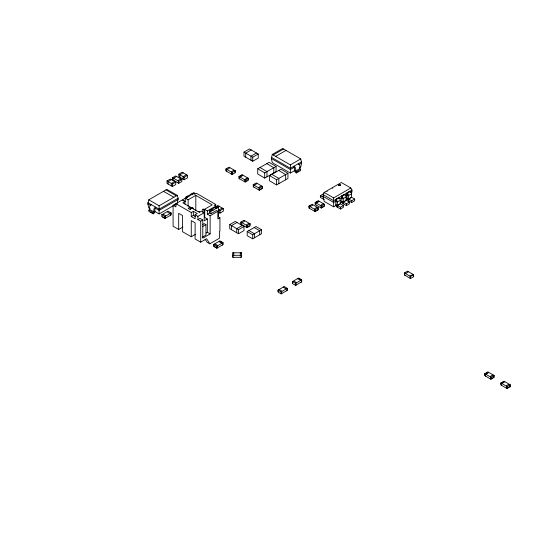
<?xml version="1.0" encoding="UTF-8"?>
<svg xmlns="http://www.w3.org/2000/svg" width="537" height="537" viewBox="0 0 537 537"><rect width="100%" height="100%" fill="white"/><g stroke="black" fill="none" stroke-linecap="round" stroke-linejoin="round"><path stroke-width="0.81" d="M323.449 196.032L323.435 197.394M293.914 167.484L293.914 166.262L294.451 166.584A2 1.155 60 0 1 295.665 168.692L295.679 171.196L296.377 171.753L300.613 169.309L300.613 170.531L296.377 172.974L295.853 172.679A1.759 1.02 60 0 1 294.618 170.336L294.605 168.182L293.914 167.484L290.383 169.517L271.339 158.522L272.279 154.448L282.623 148.474L300.727 158.925L301.673 163L300.727 167.074L299.351 167.873M298.149 163.819L298.686 164.141A2 1.155 60 0 1 299.901 166.248L299.908 168.752L300.613 169.309M205.027 239.039L206.993 242.194L209.792 243.811L219.405 238.26L219.405 231.4L219.928 231.091L219.928 217.774L218.532 216.968L218.532 208.893L218.183 208.692L218.532 206.879L216.344 208.531L214.686 207.483L211.363 209.799L209.443 210.511L209.443 212.927L207.342 214.142L207.342 210.913L215.733 206.067L214.337 205.262L215.733 204.456L215.733 206.967M216.082 208.289L212.672 210.645L211.014 209.598M337.229 207.161L337.317 201.764A2.262 1.309 60 0 0 336.182 199.804L335.706 199.462L335.88 205.04A2.262 1.309 60 0 0 337.014 207L340.431 209.034L343.391 207.322L343.391 205.543L340.337 203.731L337.37 205.423L335.853 204.778M343.156 203.738L343.358 202.1L346.291 200.361L349.325 202.12L349.325 203.906L346.358 205.617L342.942 203.577A2.262 1.309 60 0 1 341.807 201.617L341.894 196.22L344.861 194.508M348.493 200.657L348.694 199.019L351.654 197.307L354.662 199.039L354.662 200.825L351.695 202.536L348.278 200.496A2.262 1.309 60 0 1 347.144 198.536L346.976 192.964L347.446 193.3A2.262 1.309 60 0 1 348.58 195.26L348.694 199.019L351.695 200.751L354.662 199.039M150.159 208.765L148.776 207.967L147.829 203.892L148.776 199.824L166.879 189.373L177.223 195.34L178.17 198.193L177.223 203.489L159.12 213.941L154.294 211.155M351.507 194.005L352.01 190.051L350.829 187.997L341.337 182.52L324.147 192.447L322.959 194.501L324.147 201.348L333.631 206.826L336.498 205.168M190.273 209.061L190.742 207.987L191.79 207.383L192.837 207.987L193.307 209.061M167.041 180.949L170.39 179.016L175.753 182.11L175.753 184.587L172.404 186.52L167.041 183.426L167.041 180.949L172.404 184.043L175.753 182.11M172.619 177.713L175.7 175.935L181.868 179.492L181.868 181.493L178.787 183.271L172.619 179.714L172.619 177.713L178.787 181.271L181.868 179.492M178.834 174.163L182.184 172.229L187.541 175.324L187.541 177.801L184.191 179.734L178.834 176.639L178.834 174.163L184.191 177.257L187.541 175.324M171.464 179.633L168.115 181.566L168.115 184.043M183.251 172.847L179.902 174.78L179.902 177.257M174.679 181.493L171.33 183.426L171.33 185.903M186.467 174.706L183.117 176.639L183.117 179.116M151.36 204.711L150.823 205.033A2 1.155 -60 0 0 149.608 207.141L149.595 209.645L148.897 210.209L148.897 211.43L153.132 213.874L153.649 213.572A1.759 1.02 -60 0 0 154.884 211.229L154.898 209.081L155.596 208.376L159.12 210.41L178.17 199.415M243.966 152.112L249.457 148.944L258.243 154.018L258.243 158.073L252.752 161.248L243.966 156.173L243.966 152.112L252.752 157.187L258.243 154.018M251.215 149.957L245.724 153.132L245.724 157.187M148.776 199.824L159.12 205.792L177.223 195.34M225.97 168.947L229.051 167.168L235.219 170.726L235.219 172.726L232.132 174.512L225.97 170.947L225.97 168.947L232.132 172.505L235.219 170.726M151.011 212.652L151.535 212.35M148.897 210.209L153.132 212.652L153.83 212.088L153.837 209.584A2 1.155 -60 0 1 155.052 207.477L155.596 207.154L155.596 208.376M178.17 198.193L159.12 209.188L147.829 202.671M256.485 153.005L250.994 156.173L250.994 160.234M186.024 198.603L186.024 196.985L187.594 196.079L188.99 196.884M192.662 194.77L191.266 193.958L187.943 196.28L187.594 196.079M182.875 227.057L178.68 229.48L173.089 226.252L173.089 205.262L175.183 204.053L176.586 204.859M173.089 205.262L175.881 206.879L175.881 203.644L182.177 200.012L184.97 201.63L184.97 204.053M215.733 204.456L196.508 193.354L195.112 194.159L193.709 193.354L182.526 199.811L185.319 201.429L185.319 198.2L188.118 199.811L195.81 195.374L212.236 204.859L204.55 209.296L204.55 217.371L207.342 218.982L207.342 232.306L210.142 233.917L210.142 215.753L217.834 211.316L217.834 218.982L219.928 217.774M161.818 214.719L167.987 211.162L171.068 212.941L171.068 214.941L164.906 218.505L161.818 216.72L161.818 214.719L164.906 216.498L171.068 212.941M162.013 214.834C162.617 213.444 166.987 215.961 165.094 216.612L165.094 218.17L165.678 218.056M167.792 211.491C165.906 211.544 170.269 214.068 170.88 213.276L170.88 214.834L170.296 215.384M184.97 201.63L182.875 202.838L190.219 207.081L190.219 209.497M273.199 154.978L283.543 149.004M239.012 176.478L242.093 174.7L248.262 178.257L248.262 180.257L245.181 182.043L239.012 178.479L239.012 176.478L245.181 180.036L248.262 178.257M239.824 176.458L242.288 175.028C244.174 175.082 239.811 177.606 239.207 176.814L239.207 178.371L239.784 178.922M275.649 156.388L285.993 150.42M190.219 207.081L188.118 208.289L189.863 209.296L191.964 208.088L199.308 212.323L201.402 211.115L204.201 212.726L197.905 216.364L195.112 214.746L195.112 218.781L191.266 216.565L191.266 212.524L175.881 203.644M192.837 207.987L191.79 208.591L190.742 207.987M191.266 212.524L193.36 211.316L197.207 213.538L195.112 214.746M244.409 181.593L246.832 180.64M202.798 212.39L202.798 209.296L203.322 208.994L204.725 209.799L204.725 217.539M191.266 216.565L193.36 215.35L195.287 216.465M202.798 209.296L204.201 210.108L204.725 209.799M253.242 184.694L256.324 182.916L262.492 186.473L262.492 188.474L259.405 190.252L253.242 186.695L253.242 184.694L259.405 188.252L262.492 186.473M215.297 207.154L217.975 205.611L223.338 208.705L223.338 211.182L219.989 213.115L218.915 212.498L218.915 210.021L222.264 208.088M272.279 154.448L290.383 164.899L300.727 158.925M217.707 207L219.049 206.228M209.443 210.511L210.84 211.316L212.41 210.41M197.905 216.364L197.905 219.593L200.006 218.378L202.798 219.995L202.798 238.16L210.142 233.917M209.443 212.927L210.84 213.739L216.431 210.511L217.834 211.316M301.673 161.778L290.383 168.296L271.339 157.301M197.905 219.593L200.704 221.204L202.798 219.995M298.854 164.631L301.673 163M218.915 210.021L219.989 210.638L223.338 208.705M207.342 218.982L204.201 220.801L204.201 210.108M259.834 189.568L262.298 188.138M271.339 158.522L272.279 162.597L290.383 173.048L295.209 170.263M202.798 224.432L204.201 223.627L205.946 224.634L205.946 235.132L202.449 237.146M295.679 170.981L299.908 168.537M202.449 226.654L205.946 224.634M178.68 229.48L178.68 213.337L182.526 215.552L182.526 231.702L191.266 236.743L195.461 234.327M206.087 233.031L207.342 232.306M229.722 224.62L235.213 221.445L243.999 226.52L243.999 230.581L238.509 233.749L229.722 228.675L229.722 224.62L238.509 229.688L243.999 226.52M191.266 236.743L191.266 220.6L195.112 222.821L195.112 238.965L200.704 242.194L206.644 238.764L209.792 243.811M236.971 222.459L231.481 225.634L231.481 229.688M240.905 222.07L243.986 220.291L250.155 223.848L250.155 225.855L247.074 227.634L240.905 224.077L240.905 222.07L247.074 225.634L250.155 223.848M242.247 225.506L236.75 228.675L236.75 232.736M213.746 244.429L219.908 240.871L222.996 242.65L222.996 244.65L216.827 248.215L213.746 246.436L213.746 244.429L216.827 246.208L222.996 242.65M219.72 241.207C217.827 241.261 222.197 243.778 222.801 242.986L222.801 244.543L222.224 245.1M248.114 226.587L249.343 225.876M247.188 231.595L255.974 226.527L261.465 229.695L261.465 233.756L252.679 238.824L247.188 235.656L247.188 231.595L252.679 234.77L261.465 229.695M324.173 199.408A2.262 1.309 60 0 1 323.791 199.368L320.374 197.455L320.374 195.676L323.341 193.964M309.003 206.074L312.084 204.295L318.253 207.853L318.253 209.86L315.172 211.638L309.003 208.081L309.003 206.074L315.172 209.638L318.253 207.853M315.185 202.503L318.273 200.724L324.435 204.282L324.435 206.289L321.354 208.067L315.185 204.51L315.185 202.503L321.354 206.067L324.435 204.282M309.775 208.524L309.198 207.967L309.198 206.409L310.433 205.698M315.957 204.953L315.38 204.396L315.38 202.838L317.844 201.415M324.147 192.447L333.631 197.925L350.829 187.997M316.83 210.236L318.058 209.524M320.582 207.624L323.63 206.309M352.01 190.051L333.631 200.663L322.959 194.501M335.766 199.502L338.733 197.791L339.149 198.093A2.262 1.309 60 0 1 340.277 200.053L340.33 203.711M341.693 197.858L341.639 196.039L344.66 194.367L345.076 194.669A2.262 1.309 60 0 1 346.204 196.629L346.291 200.361M351.654 197.307L351.54 193.548A2.262 1.309 60 0 0 350.413 191.588L349.996 191.286L347.03 192.998L347.03 194.777L347.231 193.139L350.198 191.427M338.934 197.931L335.967 199.643L335.706 201.247M335.753 201.221L333.631 202.442L322.959 196.28M339.995 198.771L342.116 197.542M344.942 195.911L347.063 194.689M350.601 192.649L352.01 191.83M340.304 200.314L337.343 202.026L335.826 201.382M346.237 196.891L343.271 198.603L341.754 197.958M351.574 193.81L348.607 195.522L347.09 194.877M340.082 203.1L342.23 201.858M345.815 199.791L347.963 198.549M346.264 200.288L343.297 201.999L341.78 201.355M351.594 197.207L348.634 198.918L347.117 198.274M337.431 207.302L337.431 205.523L340.391 203.812M337.397 205.496L340.431 207.255L343.391 205.543M341.693 196.079L342.109 196.381A2.262 1.309 60 0 1 343.244 198.341L343.338 202.087L346.358 203.832L349.325 202.12M292.477 281.589L298.646 278.032L301.727 279.811L301.727 281.811L295.565 285.375L292.477 283.596L292.477 281.589L295.565 283.368L301.727 279.811M278.052 290.108L284.214 286.55L287.302 288.329L287.302 290.329L281.133 293.893L278.052 292.108L278.052 290.108L281.133 291.886L287.302 288.329M298.451 278.367C296.565 278.421 300.928 280.938 301.532 280.146L301.532 281.703L300.955 282.261M284.026 286.886C282.133 286.933 286.503 289.456 287.107 288.664L287.107 290.222L286.53 290.779M404.421 272.957L407.502 271.178L413.671 274.736L413.671 276.743L410.583 278.522L404.421 274.957L404.421 272.957L410.583 276.515L413.671 274.736M484.817 373.665L487.898 371.886L494.06 375.444L494.06 377.451L490.979 379.229L484.817 375.665L484.817 373.665L490.979 377.222L494.06 375.444M485.623 373.645L488.086 372.222C489.979 372.269 485.609 374.792 485.005 374L485.005 375.558L485.582 376.115M491.402 378.538L493.872 377.115L493.872 375.558C493.261 374.168 488.898 376.692 490.784 377.336L490.784 378.894L490.207 378.78M500.9 382.962L503.981 381.183L510.15 384.74L510.15 386.741L507.069 388.526L500.9 384.962L500.9 382.962L507.069 386.519L510.15 384.74M501.672 385.412L501.095 384.854L501.095 383.297L503.558 381.874M506.874 388.191L509.955 386.412L509.955 384.854C509.351 383.465 504.988 385.982 506.874 386.633L506.874 388.191L506.297 388.076M257.726 168.779L269.104 162.342L276.078 166.443L276.078 171.652L264.701 178.089L257.726 173.981L257.726 168.779L264.701 172.88L264.701 178.089M264.701 172.88L276.078 166.443M269.587 175.626L280.965 169.189L287.933 173.29L287.933 178.492L276.555 184.929L269.587 180.828L269.587 175.626L276.555 179.727L276.555 184.929M276.555 179.727L287.933 173.29M232.944 253.008L233.756 253.008M240.301 253.008L241.113 253.008M232.669 255.303L241.388 255.303M320.374 195.676L323.408 197.421L323.576 199.274M323.375 197.408L323.375 199.193M297.968 171.457L298.491 171.753M318.461 201.06C320.347 201.113 315.984 203.63 315.38 202.838M312.279 204.631C314.165 204.684 309.802 207.201 309.198 206.409M318.058 207.967C317.454 206.577 313.091 209.101 314.977 209.745L314.977 211.303L314.4 211.195M229.245 167.504C231.132 167.551 226.768 170.075 226.164 169.283L226.164 170.84L226.742 171.397M262.298 186.581C261.694 185.198 257.324 187.715 259.217 188.366L259.217 189.923L258.639 189.809M407.697 271.514C409.583 271.568 405.22 274.085 404.616 273.293L404.616 274.85L405.193 275.407M181.674 179.606C181.07 178.217 176.707 180.734 178.593 181.385L178.593 182.942L178.016 182.828M244.181 220.626C246.067 220.68 241.704 223.197 241.1 222.405L241.1 223.963L241.677 224.52M249.96 223.963C249.356 222.573 244.993 225.097 246.879 225.741L246.879 227.299L246.302 227.191M217.129 206.067L218.532 206.879M254.216 227.54L259.707 230.709L259.707 234.77M216.78 207.886C215.834 205.846 215.283 208.161 214.686 207.483M248.94 230.581L254.437 233.756L254.437 237.81M211.712 209.195L213.115 210.007M186.024 196.985L187.42 197.797M204.55 209.296L207.342 210.913M509.378 386.298L510.15 386.741M501.095 383.297L501.672 383.626L504.753 381.847M165.967 189.897L176.311 195.871M207.342 214.142L210.142 215.753M198.777 211.417L199.831 212.021M163.517 191.313L173.86 197.287M299.069 278.723L301.532 280.146M220.331 241.563L222.184 242.63M147.829 203.892L150.655 205.523M216.404 247.523L213.934 246.1L213.934 244.543C214.545 243.154 218.908 245.678 217.022 246.322L217.022 247.879L217.599 247.772M162.63 216.747L163.866 217.458M149.595 209.43L153.83 211.873M278.69 170.471L285.657 174.579L285.657 179.781M266.829 163.631L273.803 167.732L273.803 172.934M271.863 174.337L278.831 178.445L278.831 183.647M260.002 167.49L266.976 171.598L266.976 176.801M343.338 202.087L343.358 203.879M191.266 193.958L191.615 194.159L193.709 192.548L195.112 193.354L193.709 194.159L193.709 193.354M507.069 386.519L507.069 388.526M490.979 377.222L490.979 379.229M413.477 274.85L413.477 276.407M412.899 274.514L409.818 276.072L410.396 276.629L410.396 278.186L409.818 278.079M410.583 276.515L410.583 278.522M351.695 200.751L351.695 202.536M348.694 199.019L348.694 200.798M346.358 203.832L346.358 205.617M340.431 207.255L340.431 209.034M333.631 197.925L333.631 206.826M324.241 205.953L324.241 204.396C323.636 203.006 319.273 205.53 321.16 206.174L321.16 207.732M321.354 206.067L321.354 208.067M315.172 209.638L315.172 211.638M296.377 171.753L296.377 172.974M296.33 284.925L295.753 285.04L295.753 283.482C297.646 282.838 293.276 280.314 292.672 281.703L292.672 283.261M295.565 283.368L295.565 285.375M290.383 164.899L290.383 173.048M281.905 293.444L281.328 293.558L281.328 292C283.214 291.356 278.851 288.832 278.24 290.222L278.24 291.779M281.133 291.886L281.133 293.893M259.405 188.252L259.405 190.252M257.095 183.58L254.014 185.359L253.43 185.023L253.43 186.581L254.014 187.138M252.752 157.187L252.752 161.248M252.679 234.77L252.679 238.824M248.067 178.371L248.067 179.929M247.49 178.036L244.409 179.593L244.986 180.15L244.986 181.707M247.074 225.634L247.074 227.634M245.181 180.036L245.181 182.043M240.301 252.786L240.301 255.525L241.113 255.525L241.113 257.082L240.301 257.304M238.509 229.688L238.509 233.749M235.025 172.397L235.025 170.84C234.421 169.45 230.051 171.974 231.944 172.619L231.944 174.176L231.366 174.062M233.756 252.786L233.756 255.525L232.944 255.525L232.944 257.082L233.756 257.304M232.132 172.505L232.132 174.512M219.989 210.638L219.989 213.115M216.827 246.208L216.827 248.215M210.84 211.316L210.84 213.739M200.704 221.204L200.704 242.194M195.81 195.374L195.81 210.712M193.36 211.316L193.36 215.35M188.118 199.811L188.118 206.268M184.191 177.257L184.191 179.734M178.787 181.271L178.787 183.271M176.472 176.599L173.391 178.378L172.813 178.049L172.813 179.606L173.391 180.157M172.404 184.043L172.404 186.52M164.906 216.498L164.906 218.505M159.12 205.792L159.12 213.941M153.132 212.652L153.132 213.874M338.834 185.5A0.839 0.483 0 0 1 339.559 184.775A0.839 0.483 0 0 1 340.29 185.5M323.65 193.427A2.262 1.309 60 0 1 324.234 193.092M326.872 191.481A2.262 1.309 60 0 1 327.201 191.38M332.504 188.225A2.262 1.309 60 0 1 332.833 188.125M241.388 252.786L232.669 252.786L232.669 257.304L241.388 257.304L241.388 252.786M338.968 185.258A0.839 0.483 0 0 0 340.371 185.043A0.839 0.483 0 0 0 339.344 184.453A0.839 0.483 0 0 0 338.968 185.258"/></g></svg>
